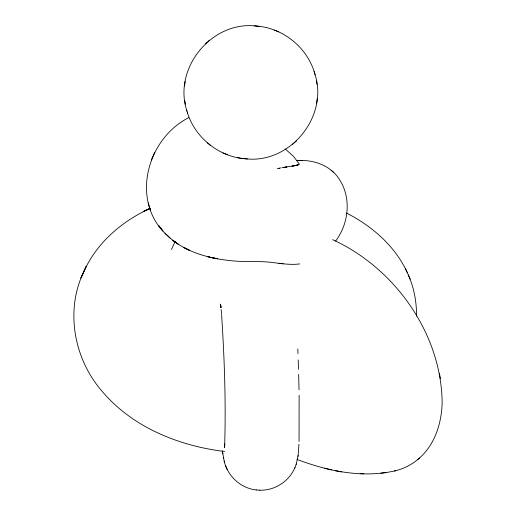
<?xml version="1.0" encoding="UTF-8"?>
<svg xmlns="http://www.w3.org/2000/svg" width="516" height="516" viewBox="0 0 516 516"><rect width="100%" height="100%" fill="white"/><g stroke="black" fill="none" stroke-linecap="round" stroke-linejoin="round"><path stroke-width="0.77" d="M299.054 441.477L299.119 395.288M298.945 444.212L298.113 455.538L296.132 464.426M224.77 443.902L224.647 445.863C226.021 402.299 224.415 358.665 221.641 315.186M256.613 26.077C211.87 20.35 172.531 68.499 186.998 111.192M245.268 158.734C289.998 164.391 329.195 116.19 314.741 73.569M224.666 445.056L224.318 447.701L224.782 444.927M316.579 103.368L317.179 98.801M184.573 85.998L184.851 83.927M184.876 83.663L185.167 81.489M297.403 459.833L297.545 458.995M297.977 456.344L298.113 455.538M188.753 117.642C146.305 139.081 129.8 202.285 167.7 235.844C184.451 251.776 207.761 258.206 230.213 260.612C244.906 262.367 259.78 260.561 274.441 262.76C282.826 263.805 291.314 265.024 299.764 263.902M259.696 490.187C274.66 490.787 289.257 481.305 294.959 467.496M294.784 467.954L296.3 463.987M83.366 272.603C65.1 311.264 74.246 359.162 101.871 391.031C132.193 427.145 178.62 445.888 224.557 451.494M83.927 271.422C96.698 242.843 121.924 221.261 150.027 208.419M151.349 159.928L154.665 152.575M171.473 249.512L175.118 241.443M335.587 241.12C348.448 224.099 351.57 199.221 340.141 180.658C331.536 165.488 313.393 159.309 296.732 160.566M297.106 459.459C328.511 471.36 363.283 478.513 396.533 470.502C405.389 468.135 413.613 463.549 420.308 457.286C435.414 443.386 441.722 422.288 442.154 402.254C441.186 333.375 394.753 267.991 332.614 239.656M205.323 43.802L206.993 42.357M207.774 41.686L209.457 40.235M292.288 144.57L293.978 143.119M294.746 142.455L296.416 141.01M417.883 459.408L419.482 458.027M150.414 208.258L143.68 211.431L150.175 208.367M295.868 165.681L298.358 164.694L296.003 165.649M296.081 165.571L298.009 164.92L295.603 165.649M295.752 165.604L298.009 164.92M394.456 471.024L395.495 470.773M297.635 165.036L291.966 166.236L296.507 165.288M279.156 168.255L280.665 167.945M277.279 168.648L279.504 168.197M295.778 165.449L283.729 167.455M283.794 167.448L286.825 166.945L281.833 167.739M380.879 473.153L386.361 472.566M302.273 160.611L298.983 160.56M360.155 473.694L363.864 473.791M224.17 461.085C227.562 476.145 240.901 488.42 256.362 489.948M256.13 489.929L259.929 490.2M257.045 26.123C283.994 28.199 308.239 48.536 315.076 74.678M244.726 158.683L240.52 158.16M247.467 158.928C219.494 157.883 193.752 137.23 186.682 110.153M254.414 25.884L259.18 26.31M278.84 263.308L283.174 263.805M237.805 157.715L239.805 158.038M335.168 470.702L341.747 471.953M213.54 257.994L207.942 256.716L209.722 257.123M324.467 468.225L331.511 469.947M278.634 31.85L274.48 30.115M223.118 152.955L224.957 153.723M225.286 153.858L227.214 154.665M346.507 213.044C372.023 226.105 395.179 246.074 407.24 272.519M285.064 148.808L293.475 156.303L299.609 164.404M207.516 142.958L210.605 145.447M331.162 170.306L333.433 172.254M164.965 233.213L170.022 238.024M408.285 274.893C414.135 287.805 416.58 302.099 416.612 316.231M405.382 268.404L410.168 279.079M225.615 465.813L227.375 469.779M148.24 202.936L150.459 210.135M314.128 71.556L314.418 72.517M187.34 112.307L187.611 113.21M222.59 452.216L224.357 461.936M223.357 457.453L223.538 458.266M439.49 373.636L440.374 378.538M184.767 100.485L185.038 102.258M185.076 102.568L185.334 104.213M316.431 80.625L316.676 82.231M316.721 82.579L316.985 84.321M220.784 306.162L220.958 307.446M220.977 307.568L220.564 304.137L220.925 307.239M222.409 450.623L222.789 453.841M221.151 309.516L221.583 314.45M297.796 349.042L297.977 353.647M298.203 359.916L298.506 369.321M298.654 374.429L299.022 389.832M86.288 266.198L80.96 277.956L86.288 266.198M216.172 258.51L211.934 257.652L217.597 258.8L216.172 258.51M189.695 250.402L183.922 247.545L189.695 250.402M177.994 244.016L172.737 240.25L177.994 244.016M160.947 228.485L158.709 225.66L162.946 231.013L160.947 228.485"/></g></svg>
